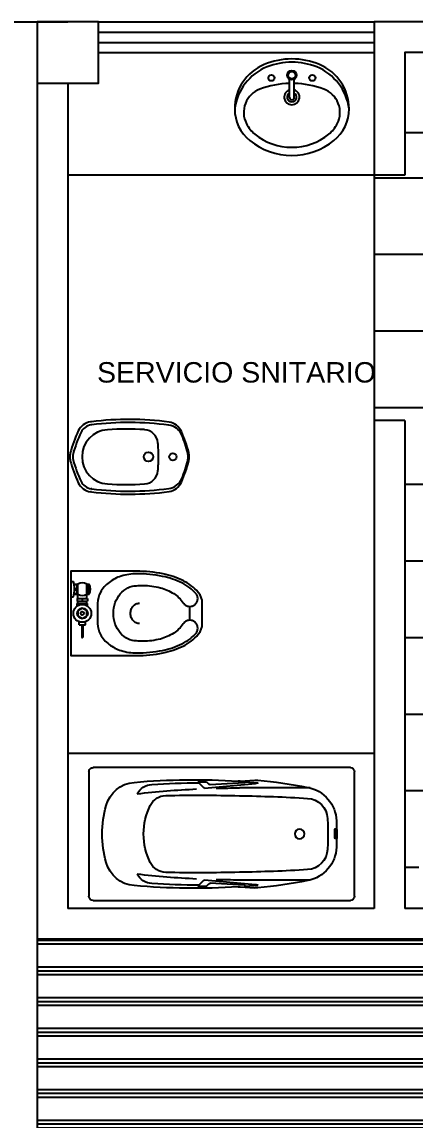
# Model space of a CAD drawing. Header units: inches. Extents: x -370 to 18, y -197 to 199.
# Drawn here: x -31.71 to -29.79, y -19.06 to -13.68 of the extents above; entities that cross this region are included whole.
import ezdxf

# ---------------------------------------------------------------- set-up
doc = ezdxf.new("R2010")
doc.units = ezdxf.units.IN
doc.header["$MEASUREMENT"] = 0
for name, color, linetype in [('artefactos', 1, 'Continuous'), ('aux2', 194, 'Continuous'), ('MUEBLES', 7, 'Continuous')]:
    doc.layers.add(name, color=color, linetype=linetype)
doc.styles.get("Standard").update_dxf_attribs({"font": 'arial.ttf'})

# ---------------------------------------------------------------- blocks, each defined once
blk = doc.blocks.new('BC-P3')
at = {"color": 1}
for p, q in [((-0.352, 0), (0.352, 0)), ((-0.375, -1.477), (-0.375, -0.023)), ((0.375, -0.023), (0.375, -1.477)), ((-0.26, -0.2499), (-0.26, -0.65)), ((0.26, -0.2499), (0.26, -0.65)), ((-0.2953, -0.6154), (-0.2892, -0.5454)), ((-0.2892, -0.5454), (-0.2878, -0.546)), ((0.2892, -0.5454), (0.2878, -0.546)), ((0.2953, -0.6154), (0.2892, -0.5454)), ((-0.2989, -0.646), (-0.3045, -0.5624)), ((-0.2953, -0.6154), (-0.2899, -0.6208)), ((-0.2596, -0.8467), (-0.2848, -0.5585)), ((0.2596, -0.8467), (0.2848, -0.5585)), ((0.2953, -0.6154), (0.2899, -0.6208)), ((0.2989, -0.646), (0.3045, -0.5624)), ((-0.2893, -0.622), (-0.2783, -0.8155)), ((0.2893, -0.622), (0.2783, -0.8155)), ((-0.2953, -0.8354), (-0.28, -0.8201)), ((-0.2953, -0.8854), (-0.2953, -0.8354)), ((-0.2953, -0.8854), (-0.2613, -0.8514)), ((0.2953, -0.8854), (0.2613, -0.8514)), ((0.2953, -0.8354), (0.28, -0.8201)), ((0.2953, -0.8854), (0.2953, -0.8354)), ((0.352, -1.5), (-0.352, -1.5))]:
    blk.add_line(p, q, dxfattribs=at)
blk.add_lwpolyline([(-0.0257, -0.1082, 0.338364), (-0.0251, -0.1089, 0.038384), (-0.0177, -0.1104, 0.0164), (-0.0096, -0.111, 0.011665), (0.0018, -0.1113, 0.011665), (0.0131, -0.111, 0.0164), (0.0212, -0.1104, 0.038384), (0.0287, -0.1089, 0.338364), (0.0293, -0.1082, 0.338364), (0.0287, -0.1074, 0.038384), (0.0212, -0.106, 0.0164), (0.0131, -0.1053, 0.011665), (0.0018, -0.1051, 0.011665), (-0.0096, -0.1053, 0.0164), (-0.0177, -0.106, 0.038384), (-0.0251, -0.1074, 0.338364)], format="xyb", close=True, dxfattribs=at)
blk.add_circle((0, -0.31), 0.0275, dxfattribs=at)
for centre, radius, start, end in [((-0.352, -0.023), 0.023, 90, 180), ((0.352, -0.023), 0.023, 0, 90), ((-0.0667, -0.3012), 0.2, 92.12388, 168.98385), ((0, -2.1), 2, 90, 92.12388), ((0, -2.1), 2, 87.87612, 90), ((0.0667, -0.3012), 0.2, 11.01615, 87.87612), ((-0.0815, -0.2718), 0.12, 92.55385, 176.46704), ((0, -2.1), 1.95, 90, 92.55385), ((0, -2.1), 1.95, 87.44615, 90), ((0.0815, -0.2718), 0.12, 3.53296, 87.44615), ((2.6769, -0.8354), 2.9952, 168.98385, 174.45872), ((7.9619, -0.7684), 8.1788, 176.46704, 179.17039), ((-7.9619, -0.7684), 8.1788, 0.82961, 3.53296), ((-2.6769, -0.8354), 2.9952, 5.54128, 11.01615), ((-0.2047, -0.5558), 0.1, 174.45872, 183.78321), ((-0.2885, -0.5478), 0.002, 12.28041, 69.25291), ((-0.3843, -0.5687), 0.1, 4.12515, 12.28041), ((0.3843, -0.5687), 0.1, 167.71959, 175.87485), ((0.2885, -0.5478), 0.002, 110.74709, 167.71959), ((0.2047, -0.5558), 0.1, 356.21679, 5.54128), ((3.6679, -0.9028), 3.9744, 176.4609, 184.94181), ((-0.3887, -0.6519), 0.09, 356.4609, 3.78321), ((-0.2913, -0.6222), 0.002, 5, 45.7989), ((4.7424, -0.6539), 5.0024, 179.95577, 181.46375), ((8.359, -0.8804), 8.5781, 178.46078, 181.23964), ((-8.359, -0.8804), 8.5781, 358.76036, 1.53922), ((-4.7424, -0.6539), 5.0024, 358.53625, 0.04423), ((0.2913, -0.6222), 0.002, 134.2011, 175), ((-3.6679, -0.9028), 3.9744, 355.05819, 3.5391), ((0.3887, -0.6519), 0.09, 176.21679, 183.5391), ((-0.2843, -0.8159), 0.006, 315, 3.25052), ((-0.2655, -0.8472), 0.006, 315, 5), ((0.2655, -0.8472), 0.006, 175, 225), ((0.2843, -0.8159), 0.006, 176.74948, 225), ((4.3506, -0.8512), 4.6397, 180.34512, 183.62539), ((4.7424, -0.6539), 5.0024, 182.73477, 186.58735), ((-4.7424, -0.6539), 5.0024, 353.41265, 357.26523), ((-4.3506, -0.8512), 4.6397, 356.37461, 359.65488), ((-0.1171, -1.0638), 0.1, 181.23964, 243.87909), ((0.1171, -1.0638), 0.1, 296.12091, 358.76036), ((-0.1799, -1.1395), 0.1, 182.91722, 241.94627), ((0, -0.825), 0.366, 243.87909, 270), ((0, -0.825), 0.366, 270, 296.12091), ((0.1799, -1.1395), 0.1, 298.05373, 357.08278), ((-0.1124, -1.2297), 0.18, 184.94181, 254.47903), ((0.1124, -1.2297), 0.18, 285.52097, 355.05819), ((0, -0.825), 0.6, 254.47903, 270), ((0, -0.825), 0.6, 270, 285.52097), ((-0.352, -1.477), 0.023, 180, 270), ((0.352, -1.477), 0.023, 270, 0)]:
    blk.add_arc(centre, radius, start, end, dxfattribs=at)
blk = doc.blocks.new('videt')
at = {"layer": 'artefactos', "color": 1}
blk.add_line((0.0239, 0.2899), (-0.0436, 0.2899), dxfattribs=at)
for points in [[(0.1964, 0.0288, 0.049648), (0.1834, 0.1591, 0.06346), (0.1506, 0.2564, 0.103485), (0.0927, 0.3312, 0.178458), (0.0401, 0.3506), (-0.0599, 0.3506, 0.178458), (-0.1124, 0.3312, 0.103485), (-0.1703, 0.2564, 0.06346), (-0.2031, 0.1591, 0.049648), (-0.2161, 0.0288), (-0.2161, -0.2931), (0.1964, -0.2931)], [(-0.1043, 0.3217, 0.103485), (-0.1591, 0.2509, 0.06346), (-0.1909, 0.1566, 0.049648), (-0.2036, 0.0288, 0.075858), (-0.1922, -0.0463, 0.086069), (-0.1615, -0.106, 0.105985), (-0.1127, -0.1483, 0.126201), (-0.0599, -0.1618), (0.0401, -0.1618, 0.126201), (0.0929, -0.1483, 0.105985), (0.1418, -0.106, 0.086069), (0.1724, -0.0463, 0.075858), (0.1839, 0.0288, 0.049648), (0.1712, 0.1566, 0.06346), (0.1394, 0.2509, 0.103485), (0.0846, 0.3217, 0.097511), (0.0705, 0.3277, 0.09808), (0.0553, 0.3278, 0.098895), (0.0412, 0.322, 0.099479), (0.0304, 0.3114, 0.099479), (0.0246, 0.2974, 0.098895), (0.0247, 0.2822, 0.09808), (0.0305, 0.2682, 0.097511), (0.0414, 0.2574, -0.102445), (0.0867, 0.2111, -0.077884), (0.1156, 0.1456, -0.065096), (0.1267, 0.0607, -0.024284), (0.1251, 0.0288, -0.115331), (0.1153, -0.0135, -0.103946), (0.0856, -0.0512, -0.091071), (0.0428, -0.0754, -0.083675), (-0.0099, -0.0843, -0.083675), (-0.0626, -0.0754, -0.091071), (-0.1053, -0.0512, -0.103946), (-0.135, -0.0135, -0.115331), (-0.1449, 0.0288, -0.024284), (-0.1464, 0.0607, -0.065096), (-0.1353, 0.1456, -0.077884), (-0.1064, 0.2111, -0.102445), (-0.0611, 0.2574, 0.097511), (-0.0503, 0.2682, 0.09808), (-0.0444, 0.2822, 0.098895), (-0.0444, 0.2974, 0.099479), (-0.0502, 0.3114, 0.099479), (-0.0609, 0.322, 0.098895), (-0.075, 0.3278, 0.09808), (-0.0902, 0.3277, 0.097511)]]:
    blk.add_lwpolyline(points, format="xyb", close=True, dxfattribs=at)
blk.add_lwpolyline([(0.0401, 0.0429, -0.111064), (0.0364, 0.0264, -0.102841), (0.0255, 0.0119, -0.093011), (0.0096, 0.0026, -0.087082), (-0.0099, -0.0009, -0.087082), (-0.0293, 0.0026, -0.093011), (-0.0452, 0.0119, -0.102841), (-0.0562, 0.0264, -0.111064), (-0.0599, 0.0429, -0.111064)], format="xyb", dxfattribs=at)
at = {"layer": 'aux2', "color": 1}
for p, q in [((-0.1536, -0.2152), (-0.1536, -0.2027)), ((-0.1505, -0.2058), (-0.1505, -0.2012)), ((-0.1349, -0.209), (-0.1474, -0.209)), ((-0.1317, -0.2058), (-0.1317, -0.1966)), ((-0.1255, -0.2058), (-0.1255, -0.1966)), ((-0.1099, -0.209), (-0.1224, -0.209)), ((-0.1067, -0.2058), (-0.1067, -0.2012)), ((-0.1036, -0.2152), (-0.1036, -0.2027)), ((-0.0829, -0.2121), (-0.0704, -0.2121)), ((-0.0829, -0.2616), (-0.0829, -0.2121)), ((-0.0704, -0.2616), (-0.0704, -0.2121)), ((-0.0459, -0.2121), (-0.0579, -0.2121)), ((-0.0579, -0.2616), (-0.0579, -0.2121)), ((-0.0829, -0.2152), (-0.1536, -0.2152)), ((-0.0829, -0.2585), (-0.1536, -0.2585)), ((-0.1536, -0.2771), (-0.1536, -0.2585)), ((-0.1505, -0.2765), (-0.1505, -0.2648)), ((-0.1349, -0.2616), (-0.1474, -0.2616)), ((-0.1317, -0.2744), (-0.1317, -0.2648)), ((-0.1255, -0.2744), (-0.1255, -0.2648)), ((-0.1099, -0.2616), (-0.1224, -0.2616)), ((-0.1067, -0.2765), (-0.1067, -0.2648)), ((-0.1036, -0.2771), (-0.1036, -0.2585)), ((-0.0829, -0.2369), (-0.0704, -0.2369)), ((-0.0829, -0.2616), (-0.0704, -0.2616)), ((-0.0579, -0.2152), (-0.0704, -0.2152)), ((-0.0579, -0.2585), (-0.0704, -0.2585)), ((-0.0459, -0.2616), (-0.0579, -0.2616)), ((0.0465, -0.2215), (0.0311, -0.2215)), ((0.0465, -0.2523), (0.0311, -0.2523)), ((0.0465, -0.2523), (0.0465, -0.2215)), ((0.0496, -0.2337), (0.1058, -0.2337)), ((0.0496, -0.24), (0.1058, -0.24)), ((-0.1661, -0.2931), (-0.1661, -0.2806)), ((-0.1661, -0.2931), (-0.0911, -0.2931)), ((-0.0911, -0.2931), (-0.0911, -0.2806))]:
    blk.add_line(p, q, dxfattribs=at)
blk.add_lwpolyline([(-0.0349, -0.2369), (-0.0224, -0.2585), (0.0026, -0.2585), (0.0151, -0.2369), (0.0026, -0.2152), (-0.0224, -0.2152)], close=True, dxfattribs=at)
for centre, radius in [((-0.0099, -0.2369), 0.0437), ((-0.0099, -0.2355), 0.025), ((-0.0099, -0.2369), 0.025), ((-0.0099, -0.2369), 0.00855)]:
    blk.add_circle(centre, radius, dxfattribs=at)
for centre, radius, start, end in [((-0.1286, -0.2496), 0.0531, 61.9275, 118.0725), ((-0.1474, -0.2058), 0.00312, 180, 270), ((-0.1349, -0.2058), 0.00312, 270, 0), ((-0.1224, -0.2058), 0.00312, 180, 270), ((-0.1099, -0.2058), 0.00312, 270, 0), ((-0.1192, -0.2369), 0.0406, 147.7952, 212.2048), ((-0.1474, -0.2648), 0.00312, 90, 180), ((-0.1349, -0.2648), 0.00312, 0, 90), ((-0.1224, -0.2648), 0.00312, 90, 180), ((-0.1099, -0.2648), 0.00312, 0, 90), ((-0.138, -0.2369), 0.0406, 327.7958, 32.2042), ((0.0496, -0.2306), 0.00312, 180, 270), ((0.0496, -0.2431), 0.00312, 90, 180), ((0.1058, -0.2369), 0.00312, 270, 90), ((-0.1286, -0.39), 0.1156, 71.0754, 108.9246)]:
    blk.add_arc(centre, radius, start, end, dxfattribs=at)
blk = doc.blocks.new('lo')
at = {"layer": 'artefactos', "color": 1, "linetype": 'Continuous'}
for p, q in [((0.0359, 0.0116), (0.1244, 0.0116)), ((0.0359, -0.0116), (0.1244, -0.0116))]:
    blk.add_line(p, q, dxfattribs=at)
at = {"layer": 'artefactos', "color": 1}
blk.add_lwpolyline([(-0.1752, -0.2061, 0.225897), (-0.02, -0.28, 0.302325), (0.1968, -0.1357, 0.099436), (0.224, 0, 0.099436), (0.1968, 0.1357, 0.302325), (-0.02, 0.28, 0.225897), (-0.1752, 0.2061, 0.172204), (-0.2484, 0, 0.172204)], format="xyb", close=True, dxfattribs=at)
blk.add_lwpolyline([(-0.1442, 0.1809, 0.172204), (-0.2084, 0, 0.172204), (-0.1442, -0.1809)], format="xyb", dxfattribs=at)
at = {"layer": 'artefactos', "color": 1, "linetype": 'Continuous'}
blk.add_circle((0.1445, 0), 0.0233, dxfattribs=at)
at = {"layer": 'artefactos', "color": 1}
for centre, radius, start, end in [((-0.0536, 0.0242), 0.258, 82.5047, 82.5047), ((-0.0536, -0.0243), 0.258, 277.4953, 277.4953), ((-0.02, 0.08), 0.16, 117.069, 140.9171), ((-0.0375, 0.1143), 0.1215, 20.3585, 117.069), ((-0.3455, 0), 0.45, 1.4812, 20.3585), ((-0.3455, 0), 0.45, 339.6415, 358.5184), ((-0.0375, -0.1143), 0.1215, 242.931, 339.6415), ((-0.02, -0.08), 0.16, 219.0829, 242.931)]:
    blk.add_arc(centre, radius, start, end, dxfattribs=at)
at = {"layer": 'artefactos', "color": 1, "linetype": 'Continuous'}
blk.add_arc((0.0359, 0), 0.0116, 90, 270, dxfattribs=at)
at = {"layer": 'aux2', "color": 1}
for centre, radius in [((0.1315, 0.1), 0.015), ((0.1445, 0), 0.0175), ((0.1315, -0.1), 0.015)]:
    blk.add_circle(centre, radius, dxfattribs=at)
for centre, radius, start, end in [((-0.0536, 0.0242), 0.258, 22.1793, 82.5047), ((-0.1275, 0), 0.3355, 0, 21.2533), ((0.0375, 0), 0.0375, 18.0708, 341.925), ((0.0375, 0), 0.023, 30.3811, 329.6115), ((-0.1275, 0), 0.3355, 338.7467, 0), ((-0.0536, -0.0243), 0.258, 277.4953, 337.8207)]:
    blk.add_arc(centre, radius, start, end, dxfattribs=at)
blk = doc.blocks.new('AQ-BI')
at = {"layer": 'artefactos', "color": 1}
for p, q in [((-0.1716, -0.5189), (-0.1711, -0.5229)), ((-0.1567, -0.517), (-0.1562, -0.5211)), ((0.1567, -0.517), (0.1562, -0.5211)), ((0.1716, -0.5189), (0.1711, -0.5229))]:
    blk.add_line(p, q, dxfattribs=at)
for centre, radius in [((0, -0.12), 0.0175), ((0, -0.24), 0.023)]:
    blk.add_circle(centre, radius, dxfattribs=at)
for centre, radius, start, end in [((0.1222, -0.6253), 0.6, 103.7219, 114.2004), ((0.1222, -0.6253), 0.595, 103.7219, 112.593), ((0, -0.125), 0.085, 90, 103.7219), ((0, -0.125), 0.08, 90, 103.7219), ((0, -0.125), 0.085, 76.2781, 90), ((0, -0.125), 0.08, 76.2781, 90), ((-0.1222, -0.6253), 0.595, 67.407, 76.2781), ((-0.1222, -0.6253), 0.6, 65.7996, 76.2781), ((-0.091, -0.151), 0.08, 114.2004, 171.1101), ((-0.0757, -0.1498), 0.08, 112.593, 173.2993), ((0.0757, -0.1498), 0.08, 6.7007, 67.407), ((0.091, -0.151), 0.08, 8.8899, 65.7996), ((1.3171, -0.3349), 1.5, 172.4813, 187.0459), ((1.3171, -0.3349), 1.485, 172.4813, 187.0459), ((-0.091, -0.151), 0.065, 170.694, 171.1101), ((-1.3171, -0.3349), 1.485, 352.9541, 7.5187), ((-1.3171, -0.3349), 1.5, 352.9541, 7.5187), ((-0.063, -0.2632), 0.07, 95.0466, 176.5772), ((0, -0.89), 0.7, 90, 95.6699), ((0, -0.89), 0.7, 84.3301, 90), ((0.063, -0.2632), 0.07, 3.4228, 84.9534), ((1.3644, -0.3485), 1.5, 176.5772, 183.5008), ((-1.3644, -0.3485), 1.5, 356.4992, 3.4228), ((0, -0.432), 0.133, 183.5008, 270), ((0, -0.432), 0.133, 270, 356.4992), ((-0.092, -0.511), 0.08, 188.5721, 244.402), ((-0.092, -0.511), 0.065, 188.5721, 244.402), ((0.092, -0.511), 0.065, 295.598, 351.4279), ((0.092, -0.511), 0.08, 295.598, 351.4279), ((0.1327, -0.042), 0.6, 244.402, 255.3626), ((0.1327, -0.042), 0.585, 244.402, 255.3626), ((-0.1327, -0.042), 0.585, 284.6374, 295.598), ((-0.1327, -0.042), 0.6, 284.6374, 295.598), ((0, -0.55), 0.075, 255.3626, 270), ((0, -0.55), 0.06, 255.3626, 270), ((0, -0.55), 0.06, 270, 284.6374), ((0, -0.55), 0.075, 270, 284.6374)]:
    blk.add_arc(centre, radius, start, end, dxfattribs=at)

msp = doc.modelspace()

# ---------------------------------------------------------------- hatches: boundary and pattern name
at = {"transparency": 33554610}
h = msp.add_hatch(dxfattribs=at)
h.set_pattern_fill('NET', color=8, scale=3)
h.set_pattern_definition([(0, (266.99425, -54.9461), (0, 0.375), []), (90, (266.99425, -54.9461), (-0.375, 2e-17), [])])
h.paths.add_polyline_path([(-26.83769, -13.83367), (-26.98255, -13.83367), (-28.18255, -13.83367), (-28.18255, -14.22437), (-29.83769, -14.22437), (-29.83769, -14.43367), (-29.98769, -14.43367), (-29.98769, -15.63367), (-29.83769, -15.63367), (-29.83769, -18.02207), (-28.84406, -18.02207), (-28.86678, -18.00484), (-28.90117, -17.9947), (-28.97106, -17.95425), (-28.98032, -17.94422), (-29.39982, -17.94422, -0.4142136), (-29.45382, -17.89022), (-29.45382, -17.47532), (-29.45382, -17.38538), (-29.46991, -17.38538), (-29.47899, -17.3763), (-29.48099, -17.34116), (-29.4823, -17.31901), (-29.47006, -17.28119), (-29.48268, -17.26317), (-29.47874, -17.23559), (-29.45902, -17.21982), (-29.47479, -17.21063), (-29.48268, -17.19224), (-29.46854, -17.16222), (-29.47746, -17.13013), (-29.47449, -17.09593), (-29.4611, -17.07066), (-29.45366, -17.05282), (-29.473, -17.04539), (-29.48027, -17.02741), (-29.48076, -16.98017), (-29.46577, -16.9598), (-29.46577, -16.95102), (-29.47006, -16.9258), (-29.46577, -16.84686), (-29.46577, -16.8011), (-29.45742, -16.78692), (-29.43531, -16.77745), (-29.44952, -16.77272), (-29.46577, -16.7648), (-29.46577, -16.72377), (-29.46848, -16.6875), (-29.46577, -16.62119), (-29.46577, -16.58149), (-29.45343, -16.54134), (-29.46834, -16.53496), (-29.46519, -16.4671), (-29.46577, -16.35108), (-29.46577, -16.3298), (-29.44627, -16.30336), (-29.46577, -16.29111), (-29.46577, -16.28007), (-29.46203, -16.18461), (-29.46369, -16.14855), (-29.61759, -16.14855), (-29.61759, -15.20283), (-27.8485, -15.20283), (-27.8485, -16.14855), (-27.9866, -16.14855), (-27.98728, -16.15165), (-27.98728, -16.21951), (-27.98054, -16.27066), (-27.98054, -16.29433), (-27.99202, -16.30473), (-28.01255, -16.30788), (-27.99518, -16.31893), (-27.98054, -16.32431), (-27.98054, -16.37481), (-27.9857, -16.41835), (-27.98054, -16.47897), (-27.98054, -16.53894), (-27.99202, -16.54934), (-27.98054, -16.56103), (-27.98054, -16.60835), (-27.97146, -16.60835), (-27.96851, -16.62306), (-27.97146, -16.84966), (-27.96409, -17.05271), (-27.96851, -17.19543), (-27.9669, -17.32138), (-27.98054, -17.33048), (-27.99582, -17.33048), (-27.99582, -17.89022, -0.4142136), (-28.04982, -17.94422), (-28.7744, -17.94422), (-28.79609, -17.96714), (-28.79304, -18.00134), (-28.79777, -18.02207), (-27.23769, -18.02207), (-27.23769, -18.17207), (-26.23769, -18.17207), (-26.23769, -16.52207), (-26.83769, -16.52207), (-26.83769, -16.37207)])
h.paths.add_polyline_path([(-27.67709, -17.65622), (-27.67709, -17.94422), (-27.96509, -17.94422), (-27.96509, -17.65622)], flags=16)
h.paths.add_polyline_path([(-27.75361, -17.80022, -1), (-27.88858, -17.80022, -1)], flags=0)
h.paths.add_polyline_path([(-27.79922, -17.80022, -1), (-27.84297, -17.80022, -1)], flags=0)
h.paths.add_polyline_path([(-27.80657, -17.80022, -1), (-27.83562, -17.80022, -1)], flags=0)
h.paths.add_polyline_path([(-29.48075, -17.65622), (-29.48075, -17.94422), (-29.76875, -17.94422), (-29.76875, -17.65622)], flags=16)
h.paths.add_polyline_path([(-29.55727, -17.80022, -1), (-29.69223, -17.80022, -1)], flags=0)
h.paths.add_polyline_path([(-29.60288, -17.80022, -1), (-29.64662, -17.80022, -1)], flags=0)
h.paths.add_polyline_path([(-29.61023, -17.80022, -1), (-29.63927, -17.80022, -1)], flags=0)
h = msp.add_hatch(dxfattribs=at)
h.set_pattern_fill('PLAST', color=8, scale=0.6)
h.set_pattern_definition([(0, (266.99425, -54.94609), (0, 0.15), []), (0, (266.99425, -54.92734), (0, 0.15), []), (0, (266.99425, -54.90859), (0, 0.15), [])])
h.paths.add_polyline_path([(-28.84503, -19.17207), (-28.69503, -19.17207), (-27.69503, -19.17207), (-26.08769, -19.17207), (-26.08769, -18.17207), (-27.23769, -18.17207), (-31.63769, -18.17207), (-31.63769, -19.53367), (-31.48769, -19.53367), (-31.48769, -19.68367), (-29.97265, -19.68367), (-29.97265, -22.53367), (-28.84503, -22.53367)])
h.paths.add_polyline_path([(-28.93264, -20.55759), (-28.93264, -20.70633), (-28.89264, -20.70633), (-28.89264, -20.99613), (-28.87786, -20.99613), (-28.87786, -21.03015), (-28.93264, -21.03015), (-28.93264, -21.15759), (-29.53264, -21.15759), (-29.53264, -20.55759)], flags=16)
h.paths.add_polyline_path([(-29.39407, -21.1315), (-29.43304, -21.1315), (-29.43304, -20.90976), (-29.39407, -20.90976), (-29.39407, -20.80541), (-29.43304, -20.80541), (-29.43304, -20.75324), (-29.39407, -20.75324), (-29.39407, -20.70107), (-29.43304, -20.70107), (-29.43304, -20.64889), (-29.39407, -20.64889)], flags=0)
h.paths.add_polyline_path([(-29.35331, -20.59474), (-28.97283, -20.59474), (-28.97283, -21.12159), (-29.35331, -21.12159)], flags=0)
h.paths.add_polyline_path([(-28.93264, -21.20693), (-28.93264, -21.35567), (-28.89264, -21.35567), (-28.89264, -21.64547), (-28.87786, -21.64547), (-28.87786, -21.67949), (-28.93264, -21.67949), (-28.93264, -21.80693), (-29.53264, -21.80693), (-29.53264, -21.20693)], flags=16)
h.paths.add_polyline_path([(-29.39407, -21.78084), (-29.43304, -21.78084), (-29.43304, -21.5591), (-29.39407, -21.5591), (-29.39407, -21.45475), (-29.43304, -21.45475), (-29.43304, -21.40258), (-29.39407, -21.40258), (-29.39407, -21.3504), (-29.43304, -21.3504), (-29.43304, -21.29823), (-29.39407, -21.29823)], flags=0)
h.paths.add_polyline_path([(-29.35331, -21.24408), (-28.97283, -21.24408), (-28.97283, -21.77093), (-29.35331, -21.77093)], flags=0)
edge = h.paths.add_edge_path(flags=16)
edge.add_line((-29.36477, -21.87455), (-28.87609, -21.87455))
edge.add_ellipse((-28.88077, -21.88255), major_axis=(0.00566, 0.00566), ratio=1, start_angle=315, end_angle=405, ccw=False)
edge.add_line((-28.87277, -21.88255), (-28.87277, -22.47123))
edge.add_ellipse((-28.88077, -22.46655), major_axis=(0.00566, 0.00566), ratio=1, start_angle=225, end_angle=315, ccw=False)
edge.add_line((-28.88077, -22.47455), (-29.36946, -22.47455))
edge.add_ellipse((-29.36477, -22.46655), major_axis=(0.00566, 0.00566), ratio=1, start_angle=135, end_angle=225, ccw=False)
edge.add_line((-29.37277, -22.46655), (-29.37277, -21.87786))
edge.add_ellipse((-29.36477, -21.88255), major_axis=(-0.00566, 0.00566), ratio=1, start_angle=-45, end_angle=45, ccw=False)
edge = h.paths.add_edge_path(flags=0)
edge.add_line((-28.90955, -22.02305), (-28.98349, -22.02305))
edge.add_ellipse((-30.97777, -22.17455), major_axis=(-1.41421, 1.41421), ratio=1, start_angle=228.81779, end_angle=229.47677)
edge.add_line((-28.98258, -22.03605), (-28.90955, -22.03605))
edge.add_ellipse((-28.90955, -22.02955), major_axis=(-0.0046, 0.0046), ratio=1, start_angle=135.00003, end_angle=314.99997)
edge = h.paths.add_edge_path(flags=0)
edge.add_ellipse((-29.12277, -22.90455), major_axis=(-0.70711, 0.70711), ratio=1, start_angle=306.95689, end_angle=323.04311, ccw=False)
edge.add_ellipse((-28.99545, -22.0035), major_axis=(-0.06364, 0.06364), ratio=1, start_angle=230.13796, end_angle=306.95689, ccw=False)
edge.add_ellipse((-28.92107, -21.96555), major_axis=(-0.0046, 0.0046), ratio=0.9999998, start_angle=135.00005, end_angle=314.99996)
edge.add_ellipse((-28.99545, -22.0035), major_axis=(-0.06364, 0.06364), ratio=1, start_angle=230.13796, end_angle=306.95689)
edge.add_ellipse((-28.91215, -21.99755), major_axis=(0.0046, 0.0046), ratio=1, start_angle=225.00002, end_angle=404.99998)
edge.add_ellipse((-30.89777, -22.17455), major_axis=(1.41421, 1.41421), ratio=1, start_angle=319.17117, end_angle=320.09392, ccw=False)
edge.add_ellipse((-30.89777, -22.17455), major_axis=(1.41421, 1.41421), ratio=1, start_angle=318.24951, end_angle=319.17117, ccw=False)
edge.add_ellipse((-30.89777, -22.17455), major_axis=(1.41421, 1.41421), ratio=1, start_angle=313.22317, end_angle=318.24951, ccw=False)
edge.add_ellipse((-28.92278, -22.24991), major_axis=(-0.01945, 0.01945), ratio=1, start_angle=214.86616, end_angle=254.03115, ccw=False)
edge.add_ellipse((-28.91545, -22.25955), major_axis=(-0.0198, 0.0198), ratio=1, start_angle=240.40479, end_angle=277.13441, ccw=False)
edge.add_line((-28.88846, -22.25211), (-28.88068, -22.26515))
edge.add_ellipse((-28.89813, -22.26955), major_axis=(0.01273, 0.01273), ratio=1, start_angle=240.88959, end_angle=329.13814, ccw=False)
edge.add_ellipse((-28.89813, -22.26955), major_axis=(-0.01061, 0.01061), ratio=1, start_angle=67.19546, end_angle=305.702)
edge.add_line((-28.89723, -22.28677), (-28.90092, -22.28668))
edge.add_ellipse((-30.89777, -22.17455), major_axis=(-1.41421, 1.41421), ratio=1, start_angle=219.86204, end_angle=221.78592, ccw=False)
edge.add_ellipse((-28.99545, -22.3456), major_axis=(0.06364, 0.06364), ratio=1, start_angle=233.04311, end_angle=309.86204, ccw=False)
edge.add_ellipse((-29.12277, -21.44455), major_axis=(-0.70711, 0.70711), ratio=1, start_angle=126.95689, end_angle=143.04311, ccw=False)
edge.add_ellipse((-29.2501, -22.3456), major_axis=(-0.06364, 0.06364), ratio=1, start_angle=50.13796, end_angle=126.95689, ccw=False)
edge.add_ellipse((-27.34777, -22.17455), major_axis=(1.41421, 1.41421), ratio=1, start_angle=129.86204, end_angle=140.13796, ccw=False)
edge.add_ellipse((-29.2501, -22.0035), major_axis=(0.06364, 0.06364), ratio=1, start_angle=53.04311, end_angle=129.86204, ccw=False)
edge = h.paths.add_edge_path(flags=0)
edge.add_line((-29.00531, -21.95905), (-29.0048, -21.95905))
edge.add_ellipse((-29.06946, -22.0146), major_axis=(-0.0601, 0.0601), ratio=1, start_angle=267.28289, end_angle=307.93355, ccw=False)
edge.add_ellipse((-29.06946, -22.0146), major_axis=(-0.0601, 0.0601), ratio=1, start_angle=249.66021, end_angle=267.28289, ccw=False)
edge = h.paths.add_edge_path(flags=0)
edge.add_line((-28.94983, -22.27131), (-28.95066, -22.27107))
edge.add_line((-28.95066, -22.27107), (-28.94652, -22.27336))
edge.add_ellipse((-28.93277, -22.24955), major_axis=(0.01945, 0.01945), ratio=1, start_angle=187.71969, end_angle=195, ccw=False)
edge = h.paths.add_edge_path(flags=0)
edge.add_ellipse((-30.97777, -22.17455), major_axis=(-1.41421, 1.41421), ratio=1, start_angle=222.88053, end_angle=223.27956)
edge.add_line((-28.97868, -22.23459), (-29.02655, -22.20695))
edge.add_ellipse((-29.05777, -22.17455), major_axis=(0.03182, 0.03182), ratio=1, start_angle=127.48872, end_angle=268.93611, ccw=False)
edge.add_ellipse((-29.09732, -22.15455), major_axis=(-0.01061, 0.01061), ratio=1, start_angle=-78.90533, end_angle=115.24885, ccw=False)
edge.add_ellipse((-29.05777, -22.17455), major_axis=(-0.03182, 0.03182), ratio=1, start_angle=204.65618, end_angle=358.8548, ccw=False)
edge.add_line((-29.01558, -22.19019), (-28.94996, -22.22808))
edge.add_ellipse((-28.93277, -22.24955), major_axis=(0.01945, 0.01945), ratio=1, start_angle=392.4698, end_angle=443.67631, ccw=False)
edge.add_ellipse((-28.93277, -22.24955), major_axis=(0.01945, 0.01945), ratio=1, start_angle=306.32369, end_angle=392.4698, ccw=False)
edge.add_line((-28.90559, -22.2537), (-28.89313, -22.26089))
edge.add_ellipse((-28.89813, -22.26955), major_axis=(-0.00707, 0.00707), ratio=1, start_angle=105, end_angle=285, ccw=False)
edge.add_line((-28.90313, -22.27821), (-28.90944, -22.27456))
edge.add_ellipse((-28.92278, -22.24991), major_axis=(0.01945, 0.01945), ratio=1, start_angle=212.4698, end_angle=248.03131)
edge.add_ellipse((-28.92278, -22.24991), major_axis=(0.01945, 0.01945), ratio=1, start_angle=248.03131, end_angle=252.72065)
edge.add_line((-28.90999, -22.27425), (-28.96301, -22.24364))
edge.add_line((-28.96301, -22.24364), (-29.03618, -22.26575))
edge.add_ellipse((-29.03444, -22.27149), major_axis=(0.00424, 0.00424), ratio=1, start_angle=61.81099, end_angle=147.94548)
edge.add_line((-29.04029, -22.27283), (-29.03967, -22.27555))
edge.add_ellipse((-29.03382, -22.2742), major_axis=(-0.00424, 0.00424), ratio=1, start_angle=57.94548, end_angle=144.07998)
edge.add_line((-29.03616, -22.28065), (-29.03287, -22.28013))
edge.add_ellipse((-29.03382, -22.2742), major_axis=(-0.00424, 0.00424), ratio=1, start_angle=57.94548, end_angle=144.07998, ccw=False)
edge.add_ellipse((-29.03444, -22.27149), major_axis=(0.00424, 0.00424), ratio=1, start_angle=61.81099, end_angle=147.94548)
edge.add_line((-29.03936, -22.26671), (-28.97914, -22.24851))
edge = h.paths.add_edge_path(flags=0)
edge.add_ellipse((-28.98767, -21.97705), major_axis=(-0.00354, 0.00354), ratio=1, start_angle=-45, end_angle=69.66021)
edge.add_ellipse((-28.98411, -21.98605), major_axis=(0.00354, 0.00354), ratio=1, start_angle=153.49585, end_angle=225)
edge.add_line((-28.98634, -21.99105), (-28.98411, -21.99105))
edge.add_ellipse((-28.98411, -21.98605), major_axis=(0.00354, 0.00354), ratio=1, start_angle=153.49585, end_angle=225, ccw=False)
edge.add_ellipse((-28.98767, -21.97705), major_axis=(-0.00354, 0.00354), ratio=1, start_angle=-45, end_angle=69.66021)
edge.add_line((-28.99172, -21.97205), (-28.98767, -21.97205))
h.paths.add_polyline_path([(-29.52036, -21.51175), (-29.52036, -20.57648), (-29.72643, -20.57648), (-29.72643, -21.51175)], flags=24)
h.paths.add_polyline_path([(-28.95527, -18.89442), (-28.32287, -18.89442), (-28.32287, -18.68835), (-28.95527, -18.68835)], flags=24)

# ---------------------------------------------------------------- linework, layer by layer
at = {"color": 1}
for p, q in [((-36.48769, -13.68367), (-31.48769, -13.68367)), ((-31.33769, -13.68367), (-29.98769, -13.68367)), ((-31.33769, -13.83367), (-29.98769, -13.83367)), ((-29.98769, -14.43367), (-29.98769, -15.63367)), ((-31.63769, -18.17207), (-31.63769, -19.53367))]:
    msp.add_line(p, q, dxfattribs=at)
at = {"color": 4}
for p, q in [((-29.98769, -13.68367), (-29.98769, -14.43367)), ((-28.18255, -13.68367), (-29.98769, -13.68367)), ((-29.83769, -13.83367), (-29.83769, -14.43367)), ((-28.18255, -13.83367), (-29.83769, -13.83367)), ((-31.63769, -13.98367), (-31.63769, -18.17207)), ((-31.48769, -13.98367), (-31.48769, -18.02207)), ((-29.83769, -14.43367), (-29.98769, -14.43367)), ((-29.98769, -15.63367), (-29.98769, -18.02207)), ((-29.83769, -15.63367), (-29.98769, -15.63367)), ((-29.83769, -15.63367), (-29.83769, -18.02207)), ((-29.98769, -18.02207), (-31.48769, -18.02207)), ((-27.23769, -18.02207), (-29.83769, -18.02207)), ((-27.23769, -18.17207), (-31.63769, -18.17207))]:
    msp.add_line(p, q, dxfattribs=at)
at = {"color": 2}
for p, q in [((-31.33769, -13.73367), (-29.98769, -13.73367)), ((-31.33769, -13.78367), (-29.98769, -13.78367)), ((-29.98769, -14.43367), (-31.48769, -14.43367)), ((-29.98769, -17.26337), (-31.48769, -17.26337))]:
    msp.add_line(p, q, dxfattribs=at)
at = {"color": 1}
msp.add_lwpolyline([(-29.83769, -14.22437), (-28.18255, -14.22437), (-28.18255, -13.83367), (-29.83769, -13.83367)], close=True, dxfattribs=at)
at = {"layer": 'MUEBLES', "color": 5}
msp.add_lwpolyline([(-31.63769, -13.98367), (-31.33769, -13.98367), (-31.33769, -13.68367), (-31.63769, -13.68367)], close=True, dxfattribs=at)

# ---------------------------------------------------------------- block references
at = {"layer": 'artefactos', "xscale": -0.8666666666666671, "yscale": 0.8666666666666671, "zscale": 0.8666666666666671, "rotation": 270}
msp.add_blockref('BC-P3', (-30.08426, -17.65797), dxfattribs=at)
at = {"layer": 'MUEBLES'}
for name, p, rotation in [('lo', (-30.3906, -14.08885), 89.99999999999999), ('AQ-BI', (-30.85323, -15.81199), 270), ('videt', (-31.17988, -16.58806), 270)]:
    msp.add_blockref(name, p, dxfattribs=dict(at, rotation=rotation))

# ---------------------------------------------------------------- texts
at = {"color": 2, "insert": (-31.34478, -15.34853), "char_height": 0.1, "attachment_point": 1}
msp.add_mtext('SERVICIO SNITARIO', dxfattribs=at)

doc.saveas('drawing.dxf')
